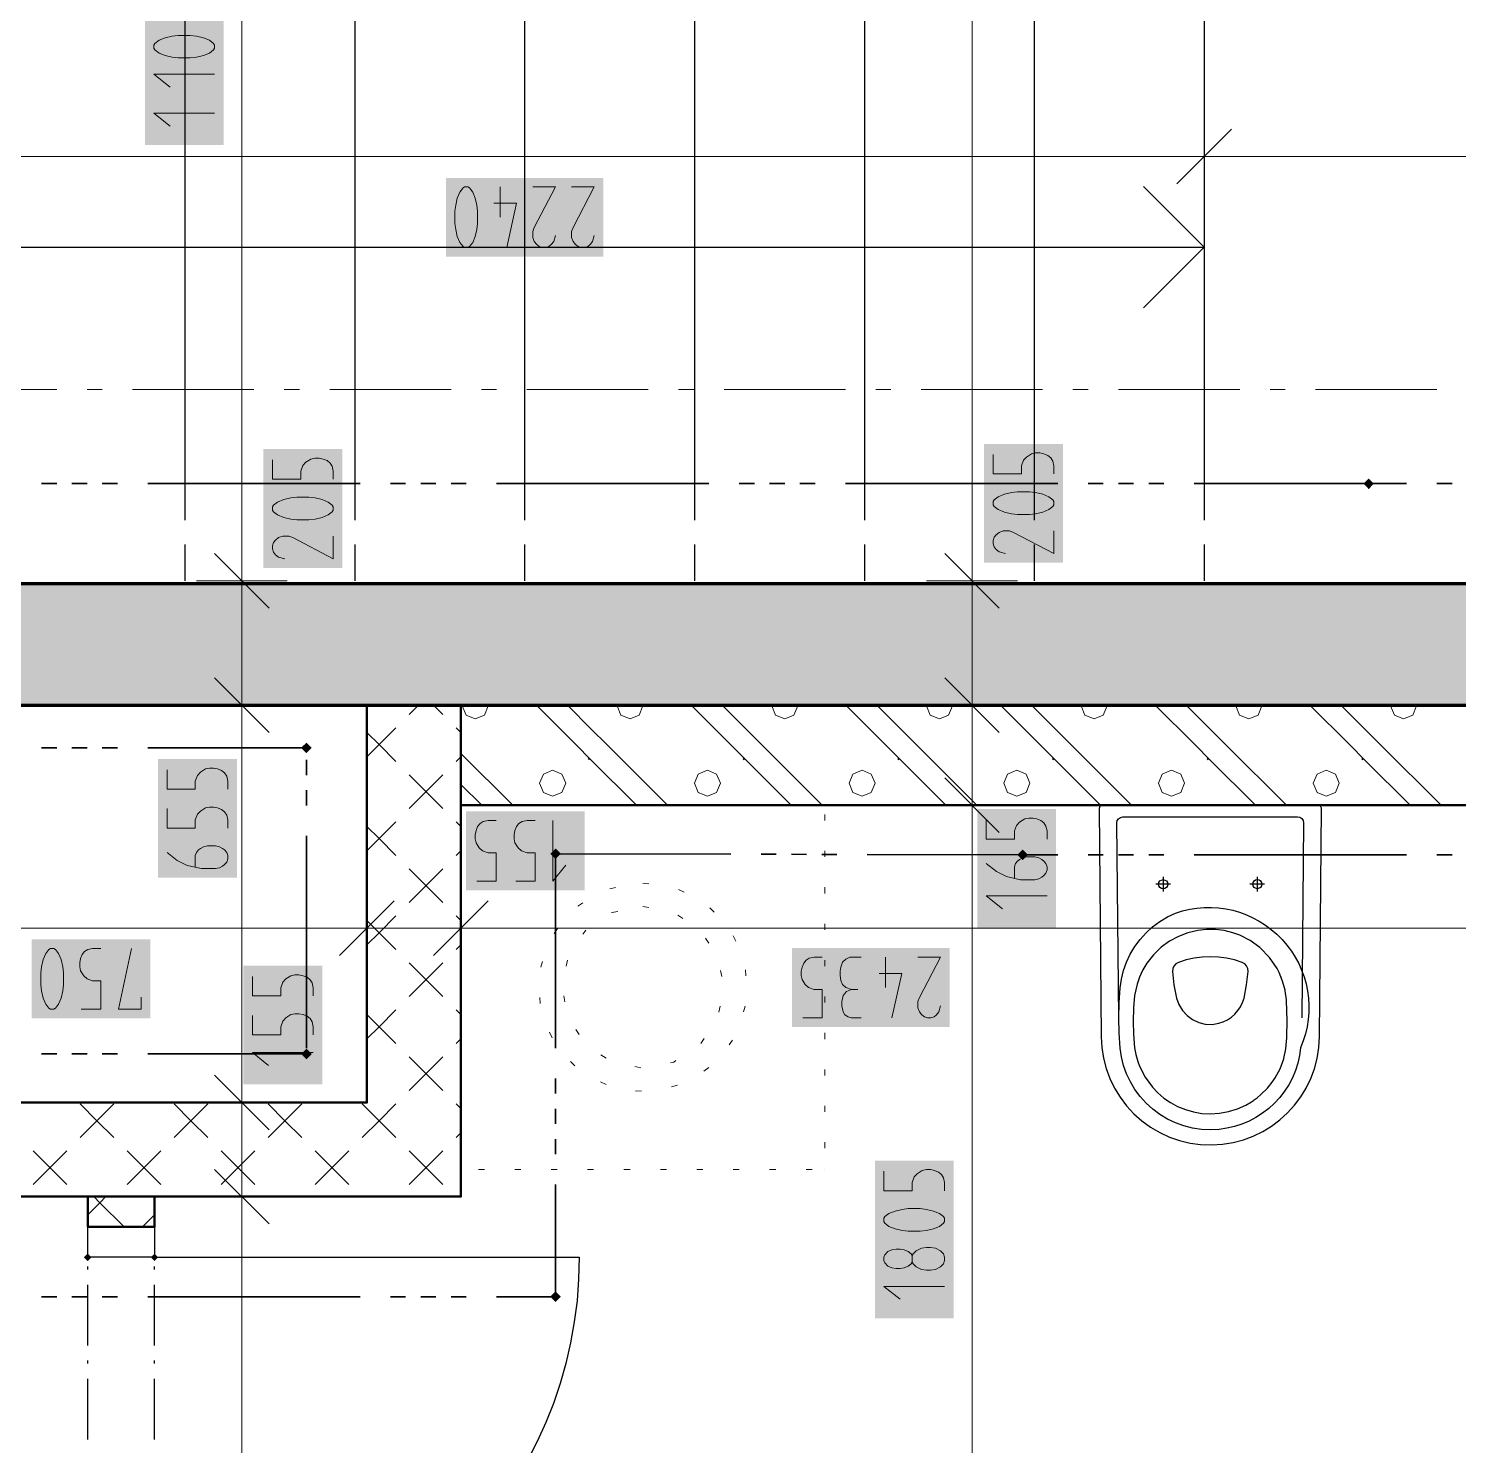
# Model space of a CAD drawing. Header units: millimetres. Extents: x 0 to 594, y 0 to 420.
# Drawn here: x 495.76 to 517.34, y 205.4 to 226.79 of the extents above; entities that cross this region are included whole.
import ezdxf

# ---------------------------------------------------------------- set-up
doc = ezdxf.new("R2010")
doc.units = ezdxf.units.MM
doc.header["$LTSCALE"] = 8
for name, color, linetype in [('PDF_Dvere', 7, 'Continuous'), ('PDF_Instalacni prizdivky', 7, 'Continuous'), ('PDF_Koty delkove', 7, 'Continuous'), ('PDF_Osy hlavni', 7, 'Continuous'), ('PDF_Pozarni useky', 7, 'Continuous'), ('PDF_Pricky CP', 7, 'Continuous'), ('PDF_Pricky zdene', 7, 'Continuous'), ('PDF_Sanita', 7, 'Continuous'), ('PDF_Schody 2D', 7, 'Continuous'), ('PDF_Steny obvodove nosne', 7, 'Continuous')]:
    doc.layers.add(name, color=color, linetype=linetype)

msp = doc.modelspace()

# ---------------------------------------------------------------- linework, layer by layer
at = {"layer": 'PDF_Dvere', "lineweight": 25}
msp.add_lwpolyline([(496.65, 208.241), (496.65, 208.699), (497.658, 208.699), (497.658, 208.241)], close=True, dxfattribs=at)
for points in [[(496.65, 208.056), (496.65, 208.102)], [(497.658, 208.056), (497.658, 208.102)], [(496.65, 206.911), (496.65, 207.827)], [(497.658, 206.911), (497.658, 207.827)], [(496.65, 206.636), (496.65, 206.682)], [(497.658, 206.636), (497.658, 206.682)], [(496.65, 205.491), (496.65, 206.407)], [(497.658, 205.491), (497.658, 206.407)]]:
    msp.add_lwpolyline(points, dxfattribs=at)
msp.add_lwpolyline([(497.658, 208.241), (504.069, 208.241, -0.414213), (497.658, 201.83), (497.658, 202.148)], format="xyb", dxfattribs=at)
at = {"layer": 'PDF_Dvere', "lineweight": 25, "transparency": 33554559}
for points in [[(496.65, 208.184), (496.593, 208.241), (496.708, 208.241), (496.65, 208.298)], [(497.658, 208.184), (497.601, 208.241), (497.715, 208.241), (497.658, 208.298)]]:
    msp.add_solid(points, dxfattribs=at)
at = {"layer": 'PDF_Instalacni prizdivky', "lineweight": 50}
msp.add_lwpolyline([(524.631, 216.576), (523.898, 216.576), (502.283, 216.576), (502.283, 215.064), (524.585, 215.064), (524.631, 215.064)], close=True, dxfattribs=at)
at = {"layer": 'PDF_Instalacni prizdivky', "lineweight": 9}
for points in [[(502.309, 216.576), (502.304, 216.564), (502.362, 216.425), (502.501, 216.368), (502.639, 216.425), (502.697, 216.564), (502.692, 216.576)], [(504.019, 215.98), (503.423, 216.576)], [(505.402, 215.064), (504.486, 215.98), (504.252, 216.214), (503.891, 216.576)], [(504.645, 216.576), (504.64, 216.564), (504.697, 216.425), (504.836, 216.368), (504.975, 216.425), (505.032, 216.564), (505.028, 216.576)], [(506.354, 215.98), (505.759, 216.576)], [(507.737, 215.064), (506.821, 215.98), (506.588, 216.214), (506.226, 216.576)], [(506.98, 216.576), (506.975, 216.564), (507.033, 216.425), (507.172, 216.368), (507.31, 216.425), (507.368, 216.564), (507.363, 216.576)], [(508.69, 215.98), (508.094, 216.576)], [(510.073, 215.064), (509.157, 215.98), (508.923, 216.214), (508.561, 216.576)], [(509.316, 216.576), (509.311, 216.564), (509.368, 216.425), (509.507, 216.368), (509.646, 216.425), (509.703, 216.564)], [(509.703, 216.564), (509.699, 216.576)], [(511.025, 215.98), (510.43, 216.576)], [(512.408, 215.064), (511.492, 215.98), (511.259, 216.214), (510.897, 216.576)], [(511.651, 216.576), (511.646, 216.564), (511.704, 216.425), (511.843, 216.368), (511.981, 216.425), (512.039, 216.564), (512.034, 216.576)], [(513.361, 215.98), (512.765, 216.576)], [(514.744, 215.064), (513.828, 215.98), (513.594, 216.214), (513.232, 216.576)], [(513.987, 216.576), (513.982, 216.564), (514.039, 216.425), (514.178, 216.368), (514.317, 216.425), (514.374, 216.564), (514.37, 216.576)], [(515.696, 215.98), (515.101, 216.576)], [(517.079, 215.064), (516.163, 215.98), (515.93, 216.214), (515.568, 216.576)], [(516.322, 216.576), (516.317, 216.564), (516.375, 216.425), (516.514, 216.368), (516.652, 216.425), (516.71, 216.564), (516.705, 216.576)], [(503.066, 215.064), (502.283, 215.848)], [(504.252, 215.747), (504.019, 215.98)], [(506.588, 215.747), (506.354, 215.98)], [(508.923, 215.747), (508.69, 215.98)], [(511.259, 215.747), (511.025, 215.98)], [(513.594, 215.747), (513.361, 215.98)], [(515.93, 215.747), (515.696, 215.98)], [(504.935, 215.064), (504.252, 215.747)], [(507.27, 215.064), (506.588, 215.747)], [(509.606, 215.064), (508.923, 215.747)], [(511.941, 215.064), (511.259, 215.747)], [(514.277, 215.064), (513.594, 215.747)], [(516.612, 215.064), (515.93, 215.747)], [(515.346, 215.593), (515.207, 215.535), (515.15, 215.396), (515.207, 215.258)], [(515.207, 215.258), (515.346, 215.2), (515.485, 215.258), (515.542, 215.396), (515.485, 215.535), (515.346, 215.593)], [(502.599, 215.064), (502.283, 215.38)]]:
    msp.add_lwpolyline(points, dxfattribs=at)
for points in [[(503.668, 215.593), (503.53, 215.535), (503.472, 215.396), (503.53, 215.258), (503.668, 215.2), (503.807, 215.258), (503.865, 215.396), (503.807, 215.535)], [(506.004, 215.593), (505.865, 215.535), (505.808, 215.396), (505.865, 215.258), (506.004, 215.2), (506.143, 215.258), (506.2, 215.396), (506.143, 215.535)], [(508.339, 215.593), (508.201, 215.535), (508.143, 215.396), (508.201, 215.258), (508.339, 215.2), (508.478, 215.258), (508.536, 215.396), (508.478, 215.535)], [(510.675, 215.593), (510.536, 215.535), (510.479, 215.396), (510.536, 215.258), (510.675, 215.2), (510.814, 215.258), (510.871, 215.396), (510.814, 215.535)], [(513.01, 215.593), (512.872, 215.535), (512.814, 215.396), (512.872, 215.258), (513.01, 215.2), (513.149, 215.258), (513.207, 215.396), (513.149, 215.535)]]:
    msp.add_lwpolyline(points, close=True, dxfattribs=at)
at = {"layer": 'PDF_Instalacni prizdivky', "lineweight": 9, "transparency": 33554559}
for points in [[(504.217, 215.743), (504.197, 215.763), (504.238, 215.763), (504.217, 215.784)], [(506.553, 215.743), (506.532, 215.763), (506.573, 215.763), (506.553, 215.784)], [(508.888, 215.743), (508.868, 215.763), (508.909, 215.763), (508.888, 215.784)], [(511.224, 215.743), (511.203, 215.763), (511.244, 215.763), (511.224, 215.784)], [(513.559, 215.743), (513.539, 215.763), (513.58, 215.763), (513.559, 215.784)], [(515.895, 215.743), (515.874, 215.763), (515.915, 215.763), (515.895, 215.784)]]:
    msp.add_solid(points, dxfattribs=at)
at = {"layer": 'PDF_Koty delkove', "lineweight": 18}
for points in [[(498.976, 197.617), (498.976, 200.396), (498.976, 200.982), (498.976, 202.534), (498.976, 203.632), (498.976, 204.887), (498.976, 206.606), (498.976, 209.157), (498.976, 210.577), (498.976, 216.576), (498.976, 218.453), (498.976, 228.528), (498.976, 230.36), (498.976, 240.434), (498.976, 242.312), (498.976, 248.311), (498.976, 249.73), (498.976, 261.27), (498.976, 262.599)], [(509.999, 145.412), (509.999, 174.668), (509.999, 180.632), (509.999, 181.276), (509.999, 187.129), (509.999, 196.289), (509.999, 197.617), (509.999, 198.533), (509.999, 215.064), (509.999, 216.576), (509.999, 218.453), (509.999, 240.434), (509.999, 242.312), (509.999, 243.823), (509.999, 260.355), (509.999, 261.27)], [(498.198, 226.686), (498.015, 226.686), (497.924, 226.674), (497.817, 226.65), (497.726, 226.613), (497.664, 226.565), (497.65, 226.54), (497.65, 226.491), (497.664, 226.466), (497.726, 226.418), (497.817, 226.381), (497.924, 226.356), (498.015, 226.344), (498.198, 226.344)], [(498.198, 226.344), (498.29, 226.356), (498.397, 226.381), (498.488, 226.418), (498.55, 226.466), (498.565, 226.491), (498.565, 226.54), (498.55, 226.565), (498.488, 226.613), (498.397, 226.65), (498.29, 226.674), (498.198, 226.686)], [(498.565, 226.099), (497.65, 226.099), (497.893, 225.904)], [(498.565, 225.512), (497.65, 225.512), (497.893, 225.317)], [(513.503, 225.543), (513.503, 224.856), (513.503, 224.169)], [(513.915, 225.268), (513.091, 224.444)], [(523.852, 224.856), (518.642, 224.856), (513.503, 224.856), (504.707, 224.856), (492.987, 224.856), (485.294, 224.856), (472.287, 224.856), (466.793, 224.856), (465.016, 224.856), (457.634, 224.856), (456.306, 224.856), (425.487, 224.856), (420.083, 224.856), (409.093, 224.856), (398.881, 224.856), (391.828, 224.856), (385.142, 224.856), (315.719, 224.856), (309.033, 224.856)], [(502.877, 224.398), (502.877, 223.94)], [(503.367, 224.398), (503.71, 224.398), (503.391, 223.787), (503.367, 223.726)], [(503.954, 224.398), (504.297, 224.398), (503.978, 223.787), (503.954, 223.726), (503.954, 223.634), (503.978, 223.574), (504.015, 223.528), (504.052, 223.497), (504.101, 223.482), (504.149, 223.482), (504.198, 223.497), (504.235, 223.528), (504.272, 223.574), (504.297, 223.664)], [(502.78, 224.153), (503.123, 224.153), (502.975, 223.482)], [(503.367, 223.726), (503.367, 223.634), (503.391, 223.574), (503.428, 223.528), (503.464, 223.497), (503.514, 223.482), (503.562, 223.482), (503.611, 223.497), (503.648, 223.528), (503.685, 223.574), (503.71, 223.664)], [(510.319, 220.358), (510.319, 220.065), (510.746, 220.065), (510.746, 220.187), (510.777, 220.272), (510.823, 220.321), (510.899, 220.37), (510.959, 220.382), (511.021, 220.382), (511.082, 220.37), (511.143, 220.346), (511.188, 220.309), (511.22, 220.26), (511.235, 220.187), (511.235, 220.065)], [(499.44, 220.278), (499.44, 219.985), (499.867, 219.985), (499.867, 220.107), (499.898, 220.192), (499.944, 220.242), (500.02, 220.29), (500.081, 220.302), (500.142, 220.302), (500.203, 220.29), (500.264, 220.266), (500.31, 220.229), (500.341, 220.181), (500.356, 220.107), (500.356, 219.985)], [(510.868, 219.795), (510.685, 219.795), (510.594, 219.783), (510.487, 219.758), (510.395, 219.722), (510.334, 219.673), (510.319, 219.648), (510.319, 219.6)], [(510.319, 219.6), (510.334, 219.575), (510.395, 219.527), (510.487, 219.49), (510.594, 219.465), (510.685, 219.452), (510.868, 219.452), (510.959, 219.465), (511.067, 219.49), (511.158, 219.527), (511.22, 219.575), (511.235, 219.6), (511.235, 219.648), (511.22, 219.673), (511.158, 219.722), (511.067, 219.758), (510.959, 219.783), (510.868, 219.795)], [(499.455, 219.594), (499.44, 219.569), (499.44, 219.52), (499.455, 219.495), (499.516, 219.447), (499.608, 219.41), (499.715, 219.385), (499.806, 219.373), (499.989, 219.373), (500.081, 219.385), (500.188, 219.41), (500.279, 219.447), (500.341, 219.495), (500.356, 219.52), (500.356, 219.569), (500.341, 219.594), (500.279, 219.642), (500.188, 219.679), (500.081, 219.703), (499.989, 219.715)], [(499.989, 219.715), (499.806, 219.715), (499.715, 219.703), (499.608, 219.679), (499.516, 219.642), (499.455, 219.594)], [(500.356, 219.128), (500.356, 218.786), (499.745, 219.104), (499.684, 219.128), (499.593, 219.128), (499.532, 219.104), (499.486, 219.067), (499.455, 219.031), (499.44, 218.981), (499.44, 218.933), (499.455, 218.884), (499.486, 218.847), (499.532, 218.81), (499.623, 218.786)], [(511.235, 219.208), (511.235, 218.865), (510.624, 219.184), (510.563, 219.208), (510.471, 219.208), (510.411, 219.184), (510.365, 219.147), (510.334, 219.11), (510.319, 219.061), (510.319, 219.013), (510.334, 218.964), (510.365, 218.927), (510.411, 218.89), (510.502, 218.865)], [(499.389, 218.041), (498.564, 218.865)], [(510.411, 218.041), (509.587, 218.865)], [(499.663, 218.453), (498.976, 218.453), (498.29, 218.453)], [(510.686, 218.453), (509.999, 218.453), (509.312, 218.453)], [(499.389, 216.164), (498.564, 216.988)], [(510.411, 216.164), (509.587, 216.988)], [(499.663, 216.576), (498.976, 216.576), (498.29, 216.576)], [(510.686, 216.576), (509.999, 216.576), (509.312, 216.576)], [(497.847, 215.601), (497.847, 215.307), (498.274, 215.307), (498.274, 215.43), (498.305, 215.515), (498.351, 215.564), (498.427, 215.613), (498.488, 215.625), (498.549, 215.625), (498.61, 215.613), (498.671, 215.588), (498.716, 215.552), (498.748, 215.503), (498.763, 215.43), (498.763, 215.307)], [(510.411, 214.652), (509.587, 215.477)], [(497.847, 215.014), (497.847, 214.72), (498.274, 214.72), (498.274, 214.843), (498.305, 214.928), (498.351, 214.977), (498.427, 215.025), (498.488, 215.038), (498.549, 215.038), (498.61, 215.025), (498.671, 215.001), (498.716, 214.965), (498.748, 214.916), (498.763, 214.843), (498.763, 214.72)], [(510.686, 215.064), (509.999, 215.064), (509.312, 215.064)], [(502.523, 213.919), (502.817, 213.919), (502.817, 214.345), (502.694, 214.345), (502.609, 214.377), (502.56, 214.422), (502.512, 214.498), (502.499, 214.559), (502.499, 214.62), (502.512, 214.682), (502.536, 214.742), (502.573, 214.788), (502.621, 214.819), (502.694, 214.835), (502.817, 214.835)], [(503.111, 213.919), (503.404, 213.919), (503.404, 214.345), (503.282, 214.345), (503.196, 214.377), (503.147, 214.422), (503.099, 214.498), (503.086, 214.559), (503.086, 214.62), (503.099, 214.682), (503.123, 214.742), (503.16, 214.788), (503.208, 214.819), (503.282, 214.835), (503.404, 214.835)], [(503.673, 214.835), (503.673, 213.919), (503.869, 214.162)], [(510.215, 214.847), (510.215, 214.553), (510.641, 214.553), (510.641, 214.676), (510.673, 214.761), (510.718, 214.81), (510.794, 214.859), (510.855, 214.871), (510.916, 214.871), (510.978, 214.859), (511.038, 214.834), (511.084, 214.798), (511.115, 214.749), (511.131, 214.676), (511.131, 214.553)], [(498.579, 214.108), (498.366, 214.108), (498.152, 214.157), (497.999, 214.231), (497.847, 214.353)], [(498.274, 214.133), (498.274, 214.304), (498.29, 214.353), (498.32, 214.39), (498.351, 214.414), (498.396, 214.438), (498.457, 214.451), (498.579, 214.451), (498.64, 214.438), (498.686, 214.414), (498.716, 214.39), (498.748, 214.353), (498.763, 214.304), (498.763, 214.256), (498.748, 214.206), (498.716, 214.17), (498.686, 214.146), (498.64, 214.121), (498.579, 214.108)], [(510.825, 214.284), (510.946, 214.284), (511.008, 214.271), (511.054, 214.247), (511.084, 214.223), (511.115, 214.186), (511.131, 214.137), (511.131, 214.089), (511.115, 214.04), (511.084, 214.003), (511.054, 213.979), (511.008, 213.954), (510.946, 213.941), (510.733, 213.941), (510.52, 213.99), (510.367, 214.064), (510.215, 214.186)], [(510.641, 213.966), (510.641, 214.137), (510.657, 214.186), (510.687, 214.223), (510.718, 214.247), (510.763, 214.271), (510.825, 214.284)], [(500.864, 213.894), (500.864, 213.208), (500.864, 212.521)], [(502.283, 213.894), (502.283, 213.208), (502.283, 212.521)], [(511.131, 213.697), (510.215, 213.697), (510.458, 213.502)], [(501.276, 213.62), (500.451, 212.795)], [(502.695, 213.62), (501.871, 212.795)], [(524.585, 213.208), (508.942, 213.208), (508.673, 213.208), (505.452, 213.208), (502.283, 213.208), (500.864, 213.208), (493.994, 213.208), (492.575, 213.208), (480.256, 213.208)], [(496.553, 211.987), (496.846, 211.987), (496.846, 212.414), (496.724, 212.414), (496.639, 212.445), (496.589, 212.491), (496.541, 212.567), (496.529, 212.627), (496.529, 212.688), (496.541, 212.75), (496.565, 212.81), (496.602, 212.856), (496.65, 212.887), (496.724, 212.903), (496.846, 212.903)], [(497.458, 212.169), (497.458, 211.987), (497.116, 211.987), (497.311, 212.903)], [(507.445, 211.856), (507.739, 211.856), (507.739, 212.283), (507.616, 212.283), (507.531, 212.314), (507.482, 212.36), (507.433, 212.436), (507.421, 212.496), (507.421, 212.558), (507.433, 212.619), (507.458, 212.679), (507.494, 212.725), (507.543, 212.756), (507.616, 212.772), (507.739, 212.772)], [(508.02, 212.619), (508.008, 212.558), (508.008, 212.496), (508.02, 212.42), (508.045, 212.36), (508.094, 212.314), (508.179, 212.283)], [(508.326, 212.772), (508.155, 212.772), (508.094, 212.741), (508.045, 212.695), (508.02, 212.619)], [(508.693, 212.772), (508.693, 212.314)], [(509.182, 212.772), (509.525, 212.772), (509.206, 212.161), (509.182, 212.1), (509.182, 212.008), (509.206, 211.948), (509.243, 211.902), (509.28, 211.871), (509.329, 211.856), (509.377, 211.856), (509.427, 211.871), (509.463, 211.902), (509.5, 211.948), (509.525, 212.038)], [(499.138, 212.481), (499.138, 212.187), (499.564, 212.187), (499.564, 212.31), (499.596, 212.395), (499.641, 212.444), (499.717, 212.492), (499.778, 212.505), (499.839, 212.505), (499.901, 212.492), (499.961, 212.468), (500.007, 212.431), (500.038, 212.383), (500.053, 212.31), (500.053, 212.187)], [(508.595, 212.527), (508.938, 212.527), (508.79, 211.856)], [(508.326, 211.856), (508.179, 211.856), (508.13, 211.871), (508.081, 211.902), (508.056, 211.948), (508.032, 212.038), (508.032, 212.1), (508.056, 212.191), (508.106, 212.253), (508.179, 212.283), (508.277, 212.283)], [(499.138, 211.893), (499.138, 211.6), (499.564, 211.6), (499.564, 211.722), (499.596, 211.808), (499.641, 211.857), (499.717, 211.905), (499.778, 211.918), (499.839, 211.918), (499.901, 211.905), (499.961, 211.881), (500.007, 211.844), (500.038, 211.796), (500.053, 211.722), (500.053, 211.6)], [(500.053, 211.331), (499.138, 211.331), (499.381, 211.135)], [(499.389, 210.165), (498.564, 210.989)], [(499.663, 210.577), (498.976, 210.577), (498.29, 210.577)], [(499.389, 208.745), (498.564, 209.569)], [(508.669, 209.54), (508.669, 209.246), (509.096, 209.246), (509.096, 209.369), (509.127, 209.454), (509.173, 209.503), (509.249, 209.551), (509.31, 209.564), (509.371, 209.564), (509.432, 209.551), (509.493, 209.527), (509.539, 209.49), (509.57, 209.442), (509.585, 209.369), (509.585, 209.246)], [(499.663, 209.157), (498.976, 209.157), (498.29, 209.157)], [(509.096, 208.169), (509.081, 208.145), (509.035, 208.108), (508.974, 208.084), (508.913, 208.072), (508.852, 208.072), (508.791, 208.084), (508.73, 208.108), (508.684, 208.158), (508.669, 208.194), (508.669, 208.243), (508.684, 208.279), (508.73, 208.329), (508.791, 208.353), (508.852, 208.365), (508.913, 208.365)], [(508.913, 208.365), (508.974, 208.353), (509.035, 208.329), (509.081, 208.292), (509.096, 208.268)], [(509.585, 207.802), (508.669, 207.802), (508.913, 207.607)]]:
    msp.add_lwpolyline(points, dxfattribs=at)
for points in [[(502.193, 224.031), (502.193, 223.847), (502.205, 223.757), (502.229, 223.65), (502.266, 223.558), (502.315, 223.497), (502.339, 223.482), (502.388, 223.482), (502.413, 223.497), (502.461, 223.558), (502.498, 223.65), (502.523, 223.757), (502.535, 223.847), (502.535, 224.031), (502.523, 224.122), (502.498, 224.229), (502.461, 224.321), (502.413, 224.382), (502.388, 224.398), (502.339, 224.398), (502.315, 224.382), (502.266, 224.321), (502.229, 224.229), (502.205, 224.122)], [(495.941, 212.535), (495.941, 212.352), (495.954, 212.262), (495.978, 212.154), (496.015, 212.063), (496.063, 212.001), (496.088, 211.987), (496.137, 211.987), (496.162, 212.001), (496.21, 212.063), (496.247, 212.154), (496.272, 212.262), (496.284, 212.352), (496.284, 212.535), (496.272, 212.627), (496.247, 212.734), (496.21, 212.826), (496.162, 212.887), (496.137, 212.903), (496.088, 212.903), (496.063, 212.887), (496.015, 212.826), (495.978, 212.734), (495.954, 212.627)], [(509.218, 208.977), (509.035, 208.977), (508.944, 208.964), (508.837, 208.94), (508.745, 208.903), (508.684, 208.855), (508.669, 208.83), (508.669, 208.781), (508.684, 208.756), (508.745, 208.708), (508.837, 208.671), (508.944, 208.646), (509.035, 208.634), (509.218, 208.634), (509.31, 208.646), (509.417, 208.671), (509.508, 208.708), (509.57, 208.756), (509.585, 208.781), (509.585, 208.83), (509.57, 208.855), (509.508, 208.903), (509.417, 208.94), (509.31, 208.964)], [(509.371, 208.39), (509.31, 208.39), (509.234, 208.377), (509.158, 208.341), (509.112, 208.292), (509.096, 208.268), (509.096, 208.169), (509.112, 208.145), (509.158, 208.096), (509.234, 208.059), (509.31, 208.047), (509.371, 208.047), (509.447, 208.059), (509.524, 208.096), (509.57, 208.145), (509.585, 208.194), (509.585, 208.243), (509.57, 208.292), (509.524, 208.341), (509.447, 208.377)]]:
    msp.add_lwpolyline(points, close=True, dxfattribs=at)
at = {"layer": 'PDF_Koty delkove', "color": 7, "lineweight": 18, "true_color": 0xffffff, "transparency": 33554559}
for points in [[(498.703, 225.032), (498.703, 227.411), (497.512, 225.032), (497.512, 227.411)], [(504.434, 224.535), (502.056, 224.535), (504.434, 223.345), (502.056, 223.345)], [(500.494, 218.648), (500.494, 220.44), (499.303, 218.648), (499.303, 220.44)], [(511.373, 218.728), (511.373, 220.519), (510.182, 218.728), (510.182, 220.519)], [(498.901, 213.971), (498.901, 215.762), (497.71, 213.971), (497.71, 215.762)], [(511.268, 213.217), (511.268, 215.008), (510.077, 213.217), (510.077, 215.008)], [(504.154, 214.972), (502.362, 214.972), (504.154, 213.781), (502.362, 213.781)], [(497.596, 213.04), (495.804, 213.04), (497.596, 211.849), (495.804, 211.849)], [(509.662, 212.909), (507.284, 212.909), (509.662, 211.719), (507.284, 211.719)], [(500.191, 210.85), (500.191, 212.642), (499, 210.85), (499, 212.642)], [(509.723, 207.322), (509.723, 209.701), (508.532, 207.322), (508.532, 209.701)]]:
    msp.add_solid(points, dxfattribs=at)
at = {"layer": 'PDF_Osy hlavni', "lineweight": 18}
for points in [[(496.182, 221.338), (494.35, 221.338)], [(496.868, 221.338), (496.64, 221.338)], [(499.158, 221.338), (497.326, 221.338)], [(499.845, 221.338), (499.616, 221.338)], [(502.135, 221.338), (500.303, 221.338)], [(502.822, 221.338), (502.593, 221.338)], [(505.111, 221.338), (503.28, 221.338)], [(505.798, 221.338), (505.569, 221.338)], [(508.088, 221.338), (506.256, 221.338)], [(508.775, 221.338), (508.546, 221.338)], [(511.065, 221.338), (509.233, 221.338)], [(511.752, 221.338), (511.523, 221.338)], [(514.041, 221.338), (512.209, 221.338)], [(514.728, 221.338), (514.499, 221.338)], [(517.018, 221.338), (515.186, 221.338)]]:
    msp.add_lwpolyline(points, dxfattribs=at)
at = {"layer": 'PDF_Pozarni useky', "lineweight": 35}
for points in [[(496.182, 219.919), (495.953, 219.919)], [(496.64, 219.919), (496.411, 219.919)], [(497.097, 219.919), (496.869, 219.919)], [(500.761, 219.919), (497.555, 219.919)], [(501.448, 219.919), (501.219, 219.919)], [(501.906, 219.919), (501.677, 219.919)], [(502.364, 219.919), (502.135, 219.919)], [(506.027, 219.919), (502.822, 219.919)], [(506.714, 219.919), (506.485, 219.919)], [(507.172, 219.919), (506.943, 219.919)], [(507.63, 219.919), (507.401, 219.919)], [(511.294, 219.919), (508.088, 219.919)], [(511.98, 219.919), (511.752, 219.919)], [(512.438, 219.919), (512.209, 219.919)], [(512.896, 219.919), (512.667, 219.919)], [(516.56, 219.919), (515.987, 219.919), (513.354, 219.919)], [(517.247, 219.919), (517.018, 219.919)], [(496.182, 215.931), (495.953, 215.931)], [(496.64, 215.931), (496.411, 215.931)], [(497.097, 215.931), (496.869, 215.931)], [(499.952, 215.931), (497.555, 215.931)], [(499.952, 215.52), (499.952, 215.749)], [(499.952, 215.062), (499.952, 215.291)], [(499.952, 211.399), (499.952, 214.604)], [(503.712, 211.399), (503.712, 214.332)], [(506.356, 214.326), (503.712, 214.332)], [(507.043, 214.324), (506.814, 214.325)], [(507.501, 214.323), (507.272, 214.324)], [(507.959, 214.322), (507.73, 214.323)], [(511.294, 214.316), (510.764, 214.316), (508.417, 214.321)], [(510.764, 214.316), (510.764, 214.316)], [(511.98, 214.316), (511.752, 214.316)], [(512.438, 214.316), (512.209, 214.316)], [(512.896, 214.316), (512.667, 214.316)], [(516.56, 214.316), (513.354, 214.316)], [(517.247, 214.316), (517.018, 214.316)], [(496.182, 211.311), (495.953, 211.311)], [(496.64, 211.311), (496.411, 211.311)], [(497.097, 211.311), (496.869, 211.311)], [(499.952, 211.311), (497.555, 211.311)], [(503.712, 210.712), (503.712, 210.941)], [(503.712, 210.254), (503.712, 210.483)], [(503.712, 209.796), (503.712, 210.025)], [(502.822, 207.646), (503.712, 207.646), (503.712, 209.338)], [(496.182, 207.646), (495.953, 207.646)], [(496.64, 207.646), (496.411, 207.646)], [(497.097, 207.646), (496.869, 207.646)], [(500.761, 207.646), (497.555, 207.646)], [(501.448, 207.646), (501.219, 207.646)], [(501.906, 207.646), (501.677, 207.646)], [(502.364, 207.646), (502.135, 207.646)]]:
    msp.add_lwpolyline(points, dxfattribs=at)
at = {"layer": 'PDF_Pozarni useky', "lineweight": 35, "transparency": 33554559}
for points in [[(516.067, 219.919), (515.987, 219.838), (515.987, 219.999), (515.907, 219.919)], [(516.067, 219.919), (515.987, 219.838), (515.987, 219.999), (515.907, 219.919)], [(499.952, 215.851), (499.871, 215.931), (500.032, 215.931), (499.952, 216.011)], [(500.032, 215.931), (499.952, 215.851), (499.952, 216.011), (499.871, 215.931)], [(503.712, 214.252), (503.632, 214.332), (503.792, 214.332), (503.712, 214.412)], [(503.792, 214.332), (503.712, 214.252), (503.712, 214.412), (503.632, 214.332)], [(510.844, 214.316), (510.764, 214.236), (510.764, 214.396), (510.684, 214.316)], [(510.844, 214.316), (510.764, 214.236), (510.764, 214.396), (510.684, 214.316)], [(500.032, 211.311), (499.952, 211.231), (499.952, 211.391), (499.871, 211.311)], [(499.952, 211.231), (499.871, 211.311), (500.032, 211.311), (499.952, 211.391)], [(503.712, 207.566), (503.632, 207.646), (503.792, 207.646), (503.712, 207.726)], [(503.792, 207.646), (503.712, 207.566), (503.712, 207.726), (503.632, 207.646)]]:
    msp.add_solid(points, dxfattribs=at)
at = {"layer": 'PDF_Pricky CP', "lineweight": 50}
msp.add_lwpolyline([(493.994, 209.157), (496.65, 209.157), (497.658, 209.157), (502.283, 209.157), (502.283, 210.577), (502.283, 215.064), (502.283, 216.576), (500.864, 216.576), (500.864, 210.577), (497.658, 210.577), (496.65, 210.577), (493.994, 210.577)], dxfattribs=at)
at = {"layer": 'PDF_Pricky CP', "lineweight": 9}
for points in [[(501.642, 216.576), (501.502, 216.436)], [(502.011, 216.436), (501.871, 216.576)], [(500.864, 215.797), (501.047, 215.98), (501.301, 216.234)], [(501.301, 215.726), (501.047, 215.98), (500.864, 216.164)], [(502.283, 216.164), (502.212, 216.234)], [(502.283, 215.797), (502.212, 215.726)], [(502.011, 215.016), (501.502, 215.525)], [(502.011, 215.525), (501.502, 215.016)], [(500.864, 214.378), (501.047, 214.561), (501.301, 214.815)], [(502.283, 214.744), (502.212, 214.815)], [(501.301, 214.307), (501.047, 214.561), (500.864, 214.744)], [(502.283, 214.378), (502.212, 214.307)], [(502.011, 213.597), (501.502, 214.105)], [(502.011, 214.105), (501.502, 213.597)], [(500.864, 212.958), (501.047, 213.141), (501.301, 213.395)], [(501.301, 212.887), (501.047, 213.141), (500.864, 213.324)], [(502.283, 213.324), (502.212, 213.395)], [(502.283, 212.958), (502.212, 212.887)], [(502.011, 212.177), (501.502, 212.685)], [(502.011, 212.685), (501.502, 212.177)], [(500.864, 211.538), (501.047, 211.722), (501.301, 211.976)], [(502.283, 211.905), (502.212, 211.976)], [(501.301, 211.467), (501.047, 211.722), (500.864, 211.905)], [(502.283, 211.538), (502.212, 211.467)], [(502.011, 210.758), (501.502, 211.266)], [(502.011, 211.266), (501.502, 210.758)], [(497.042, 210.048), (496.788, 210.302), (496.534, 210.556)], [(496.534, 210.048), (496.788, 210.302), (497.042, 210.556)], [(498.462, 210.048), (498.207, 210.302), (497.953, 210.556)], [(497.953, 210.048), (498.207, 210.302), (498.462, 210.556)], [(499.881, 210.048), (499.627, 210.302), (499.373, 210.556)], [(499.373, 210.048), (499.627, 210.302), (499.881, 210.556)], [(501.301, 210.048), (501.047, 210.302), (500.793, 210.556)], [(500.793, 210.048), (501.047, 210.302), (501.301, 210.556)], [(502.283, 210.485), (502.212, 210.556)], [(502.283, 210.119), (502.212, 210.048)], [(496.332, 209.338), (495.824, 209.846)], [(496.332, 209.846), (495.824, 209.338)], [(497.752, 209.338), (497.244, 209.846)], [(497.752, 209.846), (497.244, 209.338)], [(499.171, 209.338), (498.663, 209.846)], [(499.171, 209.846), (498.663, 209.338)], [(500.591, 209.338), (500.083, 209.846)], [(500.591, 209.846), (500.083, 209.338)], [(502.011, 209.338), (501.502, 209.846)], [(502.011, 209.846), (501.502, 209.338)]]:
    msp.add_lwpolyline(points, dxfattribs=at)
at = {"layer": 'PDF_Pricky zdene', "lineweight": 9}
for points in [[(496.925, 209.157), (496.834, 209.065), (496.65, 208.882)], [(497.2, 208.699), (496.834, 209.065), (496.742, 209.157)], [(497.658, 208.882), (497.475, 208.699)]]:
    msp.add_lwpolyline(points, dxfattribs=at)
at = {"layer": 'PDF_Pricky zdene', "lineweight": 50}
msp.add_lwpolyline([(496.65, 208.699), (496.65, 209.157), (497.658, 209.157), (497.658, 208.699), (496.65, 208.699)], dxfattribs=at)
at = {"layer": 'PDF_Sanita', "lineweight": 13}
for points in [[(502.283, 215.064), (502.283, 215.064)], [(502.283, 215.064), (502.283, 215.064)], [(502.639, 215.064), (502.547, 215.064)], [(503.188, 215.064), (503.096, 215.064)], [(503.738, 215.064), (503.646, 215.064)], [(504.287, 215.064), (504.196, 215.064)], [(504.837, 215.064), (504.745, 215.064)], [(505.386, 215.064), (505.295, 215.064)], [(505.936, 215.064), (505.844, 215.064)], [(506.485, 215.064), (506.394, 215.064)], [(507.035, 215.064), (506.943, 215.064)], [(507.584, 215.064), (507.493, 215.064)], [(507.778, 215.064), (507.778, 215.064)], [(507.778, 215.064), (507.778, 215.064)], [(502.283, 214.833), (502.283, 214.925)], [(507.778, 214.833), (507.778, 214.925)], [(502.283, 214.284), (502.283, 214.375)], [(507.778, 214.284), (507.778, 214.375)], [(502.283, 213.734), (502.283, 213.826)], [(504.529, 213.802), (504.618, 213.825)], [(505.031, 213.887), (505.122, 213.879)], [(505.57, 213.791), (505.653, 213.753)], [(507.778, 213.734), (507.778, 213.826)], [(504.05, 213.539), (504.125, 213.592)], [(505.031, 213.538), (505.121, 213.52)], [(506.043, 213.517), (506.108, 213.452)], [(502.283, 213.185), (502.283, 213.276)], [(504.561, 213.443), (504.563, 213.445), (504.65, 213.462)], [(505.559, 213.404), (505.635, 213.354)], [(507.778, 213.185), (507.778, 213.276)], [(503.69, 213.128), (503.742, 213.203)], [(504.125, 213.117), (504.167, 213.18)], [(504.167, 213.18), (504.167, 213.18)], [(505.975, 213.059), (506.026, 212.983)], [(506.393, 213.096), (506.432, 213.013)], [(502.283, 212.635), (502.283, 212.727)], [(503.492, 212.619), (503.516, 212.707)], [(503.873, 212.638), (503.891, 212.727)], [(507.778, 212.635), (507.778, 212.727)], [(506.202, 212.569), (506.22, 212.479)], [(506.578, 212.581), (506.586, 212.49)], [(502.283, 212.086), (502.283, 212.177)], [(503.853, 212.099), (503.835, 212.188)], [(507.778, 212.086), (507.778, 212.177)], [(503.482, 212.072), (503.474, 212.163)], [(506.195, 212.03), (506.177, 211.94)], [(506.574, 212.034), (506.551, 211.945)], [(502.283, 211.536), (502.283, 211.628)], [(503.66, 211.555), (503.621, 211.638)], [(504.067, 211.604), (504.016, 211.68)], [(505.956, 211.546), (505.905, 211.47)], [(507.778, 211.536), (507.778, 211.628)], [(506.383, 211.521), (506.331, 211.446)], [(504.005, 211.131), (503.94, 211.196)], [(504.474, 211.249), (504.398, 211.299)], [(504.997, 211.102), (504.907, 211.12)], [(505.53, 211.21), (505.498, 211.189), (505.446, 211.178)], [(506.028, 211.105), (505.953, 211.053)], [(502.283, 210.987), (502.283, 211.078)], [(504.474, 210.851), (504.391, 210.889)], [(507.778, 210.987), (507.778, 211.078)], [(505.011, 210.748), (504.92, 210.756)], [(505.551, 210.837), (505.463, 210.813)], [(502.283, 210.437), (502.283, 210.529)], [(507.778, 210.437), (507.778, 210.529)], [(502.283, 209.888), (502.283, 209.979)], [(507.778, 209.888), (507.778, 209.979)], [(502.283, 209.569), (502.283, 209.569)], [(502.283, 209.569), (502.283, 209.569)], [(502.639, 209.569), (502.547, 209.569)], [(503.188, 209.569), (503.096, 209.569)], [(503.738, 209.569), (503.646, 209.569)], [(504.287, 209.569), (504.196, 209.569)], [(504.837, 209.569), (504.745, 209.569)], [(505.386, 209.569), (505.295, 209.569)], [(505.936, 209.569), (505.844, 209.569)], [(506.485, 209.569), (506.394, 209.569)], [(507.035, 209.569), (506.943, 209.569)], [(507.584, 209.569), (507.493, 209.569)], [(507.778, 209.569), (507.778, 209.569)], [(507.778, 209.569), (507.778, 209.569)]]:
    msp.add_lwpolyline(points, dxfattribs=at)
at = {"layer": 'PDF_Sanita', "lineweight": 25}
for points in [[(515.245, 211.572), (515.273, 215.02), (515.273, 215.02), (515.259, 215.052), (515.227, 215.066), (511.962, 215.063), (511.961, 215.063), (511.929, 215.05), (511.916, 215.017), (511.948, 211.569), (511.958, 211.407), (511.983, 211.248), (512.024, 211.092), (512.079, 210.94), (512.15, 210.795), (512.234, 210.657), (512.332, 210.528), (512.442, 210.408), (512.564, 210.301), (512.695, 210.205), (512.834, 210.123), (512.981, 210.055), (513.133, 210.003), (513.29, 209.965), (513.45, 209.943), (513.612, 209.937, 0.409114)], [(514.958, 211.403), (514.942, 211.287), (514.916, 211.172), (514.88, 211.06), (514.835, 210.951), (514.78, 210.847), (514.717, 210.748), (514.645, 210.654), (514.565, 210.567), (514.478, 210.487), (514.385, 210.415), (514.285, 210.352), (514.181, 210.297), (514.073, 210.251), (513.961, 210.215), (513.846, 210.189), (513.729, 210.172), (513.595, 210.166), (513.461, 210.172), (513.328, 210.192), (513.198, 210.225), (513.072, 210.27), (512.951, 210.328), (512.835, 210.397), (512.727, 210.478), (512.628, 210.568), (512.538, 210.668), (512.458, 210.776), (512.389, 210.891), (512.332, 211.012), (512.287, 211.138), (512.255, 211.269), (512.235, 211.4), (512.219, 211.627), (512.213, 211.854), (512.219, 212.08), (512.235, 212.307), (512.254, 212.438), (512.286, 212.568), (512.331, 212.695), (512.388, 212.816), (512.456, 212.931), (512.536, 213.039), (512.626, 213.139), (512.726, 213.23), (512.833, 213.31), (512.948, 213.38), (513.07, 213.438, -0.655073)]]:
    msp.add_lwpolyline(points, format="xyb", close=True, dxfattribs=at)
for points in [[(512.884, 215.064), (512.907, 215.064)], [(514.281, 215.065), (514.304, 215.065)], [(512.214, 211.853), (512.186, 214.797), (512.192, 214.832), (512.212, 214.862), (512.242, 214.882), (512.276, 214.889), (512.277, 214.889), (514.911, 214.891), (514.912, 214.891), (514.947, 214.884), (514.977, 214.864), (514.996, 214.834), (515.003, 214.799), (514.98, 211.855)], [(512.885, 213.983), (512.885, 213.763)], [(514.305, 213.984), (514.305, 213.764)], [(512.995, 213.873), (512.775, 213.873)], [(514.415, 213.874), (514.195, 213.874)], [(514.489, 212.769), (514.345, 212.916), (514.2, 213.021), (514.04, 213.103), (513.937, 213.14), (513.806, 213.172), (513.673, 213.189), (513.539, 213.19), (513.406, 213.176), (513.257, 213.14), (513.114, 213.086), (512.979, 213.013), (512.855, 212.922), (512.738, 212.809), (512.638, 212.68), (512.638, 212.68), (512.577, 212.578), (512.527, 212.471), (512.49, 212.365), (512.453, 212.191), (512.439, 212.005), (512.439, 212.005), (512.434, 211.799), (512.438, 211.608), (512.454, 211.404), (512.473, 211.3), (512.502, 211.198), (512.502, 211.198), (512.528, 211.126), (512.528, 211.126), (512.612, 210.96), (512.722, 210.808), (512.805, 210.722), (512.897, 210.644), (512.996, 210.576), (513.102, 210.519), (513.22, 210.471), (513.343, 210.436), (513.47, 210.414), (513.598, 210.407), (513.736, 210.416), (513.873, 210.441), (514.006, 210.482), (514.132, 210.539), (514.132, 210.539), (514.22, 210.59), (514.248, 210.609), (514.259, 210.616)], [(513.719, 212.773), (513.596, 212.779), (513.473, 212.773), (513.351, 212.757), (513.232, 212.729), (513.115, 212.691), (513.077, 212.67), (513.048, 212.638), (513.03, 212.598), (513.026, 212.555), (513.047, 212.352), (513.088, 212.152), (513.088, 212.153), (513.123, 212.056), (513.175, 211.968), (513.245, 211.892), (513.328, 211.831), (513.421, 211.787), (513.521, 211.762), (513.623, 211.757), (513.725, 211.773), (513.792, 211.795), (513.856, 211.825), (513.915, 211.864), (513.968, 211.911), (514.014, 211.964), (514.053, 212.023), (514.083, 212.086), (514.105, 212.153), (514.105, 212.153), (514.145, 212.353), (514.166, 212.556), (514.162, 212.599), (514.144, 212.639), (514.115, 212.671), (514.077, 212.692)], [(514.077, 212.692), (513.96, 212.73), (513.84, 212.757), (513.719, 212.773)], [(514.259, 210.616), (514.305, 210.65), (514.361, 210.697), (514.459, 210.795), (514.545, 210.903), (514.574, 210.948), (514.649, 211.087), (514.704, 211.235), (514.705, 211.241), (514.737, 211.386), (514.753, 211.555), (514.753, 211.555), (514.754, 211.573), (514.759, 211.811), (514.748, 212.118), (514.747, 212.128), (514.728, 212.263), (514.726, 212.275), (514.688, 212.411), (514.634, 212.542), (514.604, 212.6), (514.489, 212.769)], [(514.673, 212.454), (514.665, 212.473)]]:
    msp.add_lwpolyline(points, dxfattribs=at)
for centre in [(512.885, 213.873), (514.305, 213.874)]:
    msp.add_circle(centre, 0.0687, dxfattribs=at)
at = {"layer": 'PDF_Schody 2D', "lineweight": 25}
for points in [[(513.503, 239.518), (513.503, 219.369)], [(498.116, 228.528), (498.116, 219.369)], [(500.68, 228.528), (500.68, 219.369)], [(503.245, 228.528), (503.245, 219.369)], [(505.809, 228.528), (505.809, 219.369)], [(508.374, 228.528), (508.374, 219.369)], [(510.938, 228.528), (510.938, 219.369)], [(492.987, 223.491), (513.503, 223.491), (512.587, 224.406)], [(513.503, 223.491), (512.587, 222.575)], [(498.116, 219.003), (498.116, 218.453)], [(500.68, 219.003), (500.68, 218.453)], [(503.245, 219.003), (503.245, 218.453)], [(505.809, 219.003), (505.809, 218.453)], [(508.374, 219.003), (508.374, 218.453)], [(510.938, 219.003), (510.938, 218.453)], [(513.503, 219.003), (513.503, 218.453)]]:
    msp.add_lwpolyline(points, dxfattribs=at)
at = {"layer": 'PDF_Steny obvodove nosne', "lineweight": 70}
for points in [[(523.898, 218.407), (523.852, 218.407), (489.873, 218.407)], [(489.873, 216.576), (492.575, 216.576), (493.994, 216.576), (500.864, 216.576), (502.283, 216.576), (523.898, 216.576)]]:
    msp.add_lwpolyline(points, dxfattribs=at)
at = {"layer": 'PDF_Steny obvodove nosne', "color": 9, "lineweight": 9, "true_color": 0xc0c0c0, "transparency": 33554559}
msp.add_solid([(523.898, 218.407), (489.873, 218.407), (523.898, 216.576), (489.873, 216.576)], dxfattribs=at)

doc.saveas('drawing.dxf')
